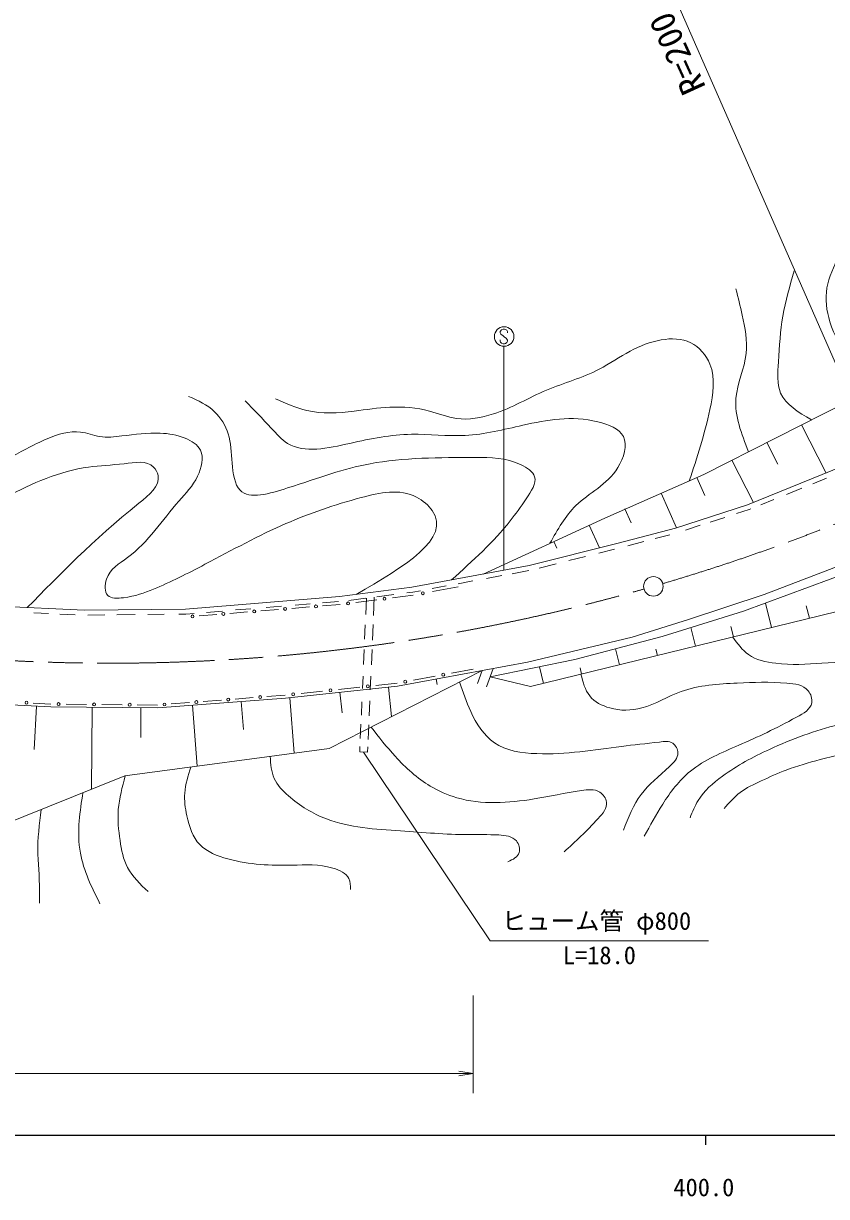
# Model space of a CAD drawing. Units: millimetres, scale not verified. Extents: x 40000 to 680000, y 20000 to 380000.
# Drawn here: x 398218 to 480398, y 198715 to 318784 of the extents above; entities that cross this region are included whole.
import ezdxf
from ezdxf.enums import TextEntityAlignment as Align

# ---------------------------------------------------------------- set-up
doc = ezdxf.new("R2010")
doc.units = ezdxf.units.MM
doc.header["$LTSCALE"] = 1000
doc.linetypes.add('CHAIN', pattern=[18.5, 12, -1.5, 3.5, -1.5])
for name, color, linetype, lineweight in [('M-BGD', 7, 'Continuous', 13), ('M-BMK', 2, 'CHAIN', 13), ('M-BMK-SRVR', 3, 'Continuous', 13), ('M-STR-HTXT', 7, 'Continuous', 13), ('M-STR-STR3', 7, 'Continuous', 13), ('M-STR-STRC', 7, 'Continuous', 13), ('M-TTL-BAND', 7, 'Continuous', 25)]:
    doc.layers.add(name, color=color, linetype=linetype, lineweight=lineweight)
doc.styles.add('ＭＳ ゴシック', font='')
doc.styles.get('ＭＳ ゴシック').set_extended_font_data('MS Gothic')

# ---------------------------------------------------------------- blocks, each defined once
blk = doc.blocks.new('open_arrow')
at = {"color": 0, "linetype": 'Continuous', "lineweight": -2}
blk.add_lwpolyline([(7.5, 1.25), (0, 0), (7.5, -1.25)], dxfattribs=at)

msp = doc.modelspace()

# ---------------------------------------------------------------- linework, layer by layer
at = {"layer": 'M-BGD'}
for p, q in [((467851, 272635), (482636, 280140)), ((480357, 272769), (477849, 277710)), ((475412, 273673), (474282, 275900)), ((472917, 269752), (470715, 274089)), ((457695, 268155), (467851, 272635)), ((472324, 269512), (482145, 273494)), ((467932, 270474), (467121, 272313)), ((478998, 271678), (480383, 272240)), ((465029, 267145), (463461, 270699)), ((476288, 270580), (477867, 271220)), ((460405, 267676), (459749, 269101)), ((464955, 267126), (472324, 269512)), ((471180, 268616), (472495, 269042)), ((472495, 269042), (472639, 269100)), ((473690, 269526), (475015, 270063)), ((445255, 262424), (457695, 268155)), ((468483, 267743), (469977, 268227)), ((457181, 265114), (456116, 267427)), ((459062, 265587), (464955, 267126)), ((465970, 266929), (467478, 267418)), ((449977, 263302), (459062, 265587)), ((452800, 265065), (452483, 265754)), ((460052, 265329), (461695, 265758)), ((462855, 266061), (464357, 266453)), ((454016, 263802), (455739, 264235)), ((457101, 264578), (458706, 264981)), ((437976, 261071), (449977, 263302)), ((450998, 263043), (452734, 263480)), ((474003, 260352), (483126, 263820)), ((445616, 261983), (447160, 262270)), ((448229, 262468), (449922, 262783)), ((471902, 258631), (482978, 262719)), ((430549, 260116), (437976, 261071)), ((437449, 260499), (438053, 260577)), ((438053, 260577), (438839, 260723)), ((440043, 260947), (441468, 261212)), ((442691, 261134), (440067, 260646)), ((442704, 261442), (444219, 261723)), ((450093, 250904), (490993, 260939)), ((414801, 258837), (430549, 260116)), ((426027, 259247), (427568, 259373)), ((428824, 259475), (430464, 259608)), ((431530, 259738), (433252, 259960)), ((434366, 259801), (432232, 259526)), ((433312, 259968), (433240, 258300)), ((434117, 260071), (434036, 258189)), ((434382, 260105), (436116, 260328)), ((438100, 260281), (435966, 260006)), ((466268, 257791), (474003, 260352)), ((474139, 259457), (474753, 256955)), ((392538, 259275), (404469, 258718)), ((399276, 258460), (400781, 258390)), ((401936, 258336), (403502, 258263)), ((404469, 258718), (414801, 258837)), ((404790, 258222), (406548, 258242)), ((407778, 258256), (409642, 258278)), ((410949, 258293), (412609, 258312)), ((414108, 258329), (414824, 258338)), ((414824, 258338), (415684, 258407)), ((417997, 258294), (416192, 258148)), ((416935, 258509), (418586, 258643)), ((421156, 258551), (419351, 258404)), ((419917, 258751), (421490, 258879)), ((424315, 258807), (422510, 258661)), ((423069, 259007), (424634, 259134)), ((427473, 259064), (425668, 258917)), ((430632, 259320), (428827, 259174)), ((463589, 256035), (471902, 258631)), ((478325, 259186), (478638, 257908)), ((433194, 257239), (433130, 255763)), ((433996, 257275), (433926, 255659)), ((460506, 255977), (466268, 257791)), ((466517, 256949), (466984, 255048)), ((470612, 257047), (470869, 256002)), ((449783, 253416), (460506, 255977)), ((454640, 253687), (463589, 256035)), ((433085, 254723), (433017, 253163)), ((433885, 254723), (433817, 253145)), ((458812, 254782), (459214, 253142)), ((462942, 254737), (463099, 254095)), ((436499, 250961), (449783, 253416)), ((445979, 251905), (454640, 253687)), ((429506, 244573), (445155, 252561)), ((444222, 252694), (442003, 252284)), ((445155, 252561), (444667, 251231)), ((446298, 252772), (445605, 250887)), ((451026, 252943), (451445, 251236)), ((455172, 252830), (455330, 252189)), ((425028, 249734), (436499, 250961)), ((432966, 251984), (432911, 250725)), ((433766, 251973), (433706, 250580)), ((436455, 251259), (434273, 251025)), ((440339, 251976), (438120, 251566)), ((440544, 251119), (440438, 251689)), ((445979, 251905), (450093, 250904)), ((421737, 249780), (419873, 249635)), ((425001, 250033), (423136, 249888)), ((425929, 244092), (425488, 249770)), ((428819, 250442), (426637, 250208)), ((432637, 250850), (430455, 250617)), ((430822, 248237), (430599, 250330)), ((435894, 247834), (435570, 250862)), ((388270, 249520), (401021, 248827)), ((401030, 249127), (399211, 249226)), ((399300, 244482), (399540, 248907)), ((401021, 248827), (411958, 248720)), ((404669, 249091), (402590, 249112)), ((405164, 240386), (405246, 248786)), ((408308, 249056), (406229, 249076)), ((411947, 249020), (409868, 249041)), ((410216, 245699), (410245, 248737)), ((411958, 248720), (425028, 249734)), ((415211, 249274), (413346, 249129)), ((416002, 242759), (415518, 248997)), ((418474, 249527), (416609, 249382)), ((420725, 246533), (420503, 249383)), ((432852, 249356), (432793, 248000)), ((433658, 249469), (433591, 247924)), ((432752, 247054), (432689, 245603)), ((433551, 247011), (433485, 245482)), ((408586, 241762), (429506, 244573)), ((432654, 244786), (432630, 244222)), ((433429, 244187), (432630, 244222)), ((433454, 244760), (433429, 244187)), ((394937, 236276), (408586, 241762))]:
    msp.add_line(p, q, dxfattribs=at)
for centre in [(439084, 260464), (431432, 259423), (435166, 259903), (415515, 258093), (418674, 258349), (421833, 258606), (424991, 258862), (428150, 259119), (441171, 252130), (433455, 250938), (437287, 251412), (422437, 249834), (425819, 250121), (429637, 250529), (398529, 249263), (401810, 249119), (405449, 249084), (409088, 249048), (412647, 249075), (415910, 249328), (419173, 249581)]:
    msp.add_circle(centre, 150, dxfattribs=at)
for points, knots in [([(481660, 294962), (481147, 293905), (480633, 292847), (480445, 291722), (480254, 290589), (480393, 289388), (480734, 288250), (481153, 286853), (481878, 285553), (482875, 284547), (483733, 283681), (484793, 283033), (485854, 282384)], [0, 0, 0, 0, 1, 1, 1, 2, 2, 2, 3, 3, 3, 4, 4, 4, 4]), ([(477088, 293458), (476643, 291915), (476198, 290373), (475931, 288829), (475668, 287304), (475578, 285778), (475468, 284141), (475394, 283032), (475310, 281872), (475700, 280959), (476209, 279764), (477528, 278991), (478848, 278217)], [0, 0, 0, 0, 1, 1, 1, 2, 2, 2, 3, 3, 3, 4, 4, 4, 4]), ([(471128, 291606), (471346, 290724), (471563, 289842), (471765, 288944), (472056, 287646), (472315, 286314), (472170, 285009), (471998, 283463), (471259, 281954), (471128, 280438), (470972, 278616), (471694, 276785), (472417, 274953)], [0, 0, 0, 0, 1, 1, 1, 2, 2, 2, 3, 3, 3, 4, 4, 4, 4]), ([(424026, 280379), (425069, 279898), (426113, 279417), (427209, 279164), (428773, 278804), (430444, 278910), (432069, 279106), (433296, 279255), (434495, 279455), (435715, 279512), (437068, 279574), (438446, 279460), (439766, 279107), (440698, 278857), (441602, 278487), (442543, 278354), (443782, 278180), (445087, 278418), (446304, 278817), (448218, 279446), (449918, 280475), (451744, 281248), (453519, 281999), (455414, 282509), (457125, 283389), (458213, 283948), (459227, 284658), (460308, 285241), (461301, 285777), (462351, 286205), (463490, 286398), (464507, 286570), (465594, 286554), (466499, 286109), (467383, 285674), (468094, 284829), (468467, 283910), (469051, 282467), (468801, 280839), (468467, 279281), (467917, 276721), (467137, 274349), (466357, 271976)], [0, 0, 0, 0, 1, 1, 1, 2, 2, 2, 3, 3, 3, 4, 4, 4, 5, 5, 5, 6, 6, 6, 7, 7, 7, 8, 8, 8, 9, 9, 9, 10, 10, 10, 11, 11, 11, 12, 12, 12, 13, 13, 13, 14, 14, 14, 14]), ([(415115, 280611), (416073, 280184), (417031, 279758), (417777, 279048), (418417, 278439), (418902, 277622), (419166, 276792), (419467, 275841), (419479, 274874), (419571, 273783), (419658, 272743), (419817, 271589), (420381, 271005), (421329, 270023), (423420, 270651), (425241, 271237), (428539, 272296), (430955, 273216), (433690, 273725), (437038, 274348), (440863, 274356), (444453, 274362), (446033, 274364), (447568, 274367), (449140, 273610), (449751, 273315), (450368, 272906), (450529, 272394), (450739, 271724), (450167, 270878), (449661, 270138), (449079, 269287), (448586, 268575), (448040, 267881), (446362, 265747), (444190, 263785), (442017, 261822)], [0, 0, 0, 0, 1, 1, 1, 2, 2, 2, 3, 3, 3, 4, 4, 4, 5, 5, 5, 6, 6, 6, 7, 7, 7, 8, 8, 8, 9, 9, 9, 10, 10, 10, 11, 11, 11, 12, 12, 12, 12]), ([(420901, 280148), (421789, 279243), (422676, 278339), (423563, 277370), (424092, 276793), (424621, 276194), (425241, 275808), (426964, 274738), (429392, 275318), (431607, 275808), (433824, 276299), (435827, 276699), (437914, 276734), (439714, 276765), (441577, 276524), (443411, 276618), (445410, 276722), (447375, 277223), (449313, 277660), (451805, 278222), (454253, 278676), (457009, 278007), (458085, 277746), (459208, 277314), (459613, 276503), (460049, 275630), (459655, 274319), (459035, 273320), (457928, 271537), (456102, 270749), (454753, 269443), (453656, 268382), (452875, 266978), (452093, 265574)], [0, 0, 0, 0, 1, 1, 1, 2, 2, 2, 3, 3, 3, 4, 4, 4, 5, 5, 5, 6, 6, 6, 7, 7, 7, 8, 8, 8, 9, 9, 9, 10, 10, 10, 11, 11, 11, 11]), ([(375496, 262870), (378126, 264110), (380757, 265350), (383347, 266665), (385894, 267957), (388402, 269321), (390870, 270773), (392752, 271881), (394612, 273040), (396482, 274130), (397822, 274910), (399168, 275654), (400649, 276271), (401750, 276729), (402926, 277116), (404063, 276965), (404722, 276877), (405368, 276608), (406030, 276502), (406770, 276384), (407530, 276468), (408287, 276560), (409610, 276720), (410923, 276902), (412222, 276849), (413077, 276815), (413926, 276679), (414768, 276329), (415409, 276062), (416045, 275670), (416330, 275114), (416716, 274361), (416459, 273308), (416041, 272452), (415544, 271434), (414818, 270696), (414131, 269906), (412444, 267962), (410997, 265702), (408866, 264119), (408030, 263498), (407088, 262981), (406725, 261920), (406526, 261338), (406500, 260593), (406840, 260242), (407172, 259900), (407850, 259932), (408461, 260011), (409650, 260163), (410582, 260491), (411528, 260879), (413262, 261590), (415040, 262502), (416793, 263425), (419570, 264886), (422284, 266374), (425068, 267591), (427515, 268662), (430015, 269523), (432764, 270253), (434678, 270761), (436713, 271205), (438435, 270311), (439082, 269975), (439686, 269449), (440055, 268922), (442062, 266063), (437162, 263200), (432262, 260337)], [0, 0, 0, 0, 1, 1, 1, 2, 2, 2, 3, 3, 3, 4, 4, 4, 5, 5, 5, 6, 6, 6, 7, 7, 7, 8, 8, 8, 9, 9, 9, 10, 10, 10, 11, 11, 11, 12, 12, 12, 13, 13, 13, 14, 14, 14, 15, 15, 15, 16, 16, 16, 17, 17, 17, 18, 18, 18, 19, 19, 19, 20, 20, 20, 21, 21, 21, 22, 22, 22, 23, 23, 23, 23]), ([(379605, 261435), (382628, 262793), (385651, 264152), (388555, 265739), (391231, 267202), (393806, 268859), (396482, 270310), (397792, 271021), (399126, 271682), (400533, 272220), (401945, 272760), (403431, 273175), (404873, 273377), (406049, 273542), (407195, 273565), (408518, 273725), (409613, 273857), (410828, 274084), (411527, 273377), (411755, 273148), (411927, 272820), (411990, 272510), (412211, 271419), (411081, 270534), (410023, 269674), (405230, 265778), (401918, 262385), (398607, 258991)], [0, 0, 0, 0, 1, 1, 1, 2, 2, 2, 3, 3, 3, 4, 4, 4, 5, 5, 5, 6, 6, 6, 7, 7, 7, 8, 8, 8, 9, 9, 9, 9]), ([(484881, 259440), (485775, 258617), (486668, 257793), (487749, 257419), (488464, 257171), (489260, 257119), (490046, 257091), (491436, 257040), (492790, 257062), (494147, 257255), (495766, 257485), (497387, 257957), (498905, 258403), (499733, 258646), (500531, 258882), (501530, 258895), (501910, 258901), (502319, 258874), (502515, 258649), (502713, 258422), (502693, 257991), (502597, 257624), (502359, 256717), (501657, 256201), (501038, 255614), (500332, 254945), (499733, 254183), (499069, 253481), (498066, 252420), (496915, 251498), (495747, 250610), (494210, 249442), (492644, 248334), (490989, 247329), (489250, 246272), (487413, 245328), (485452, 244827), (485032, 244719), (484606, 244632), (484181, 244540), (482693, 244216), (481224, 243828), (479751, 243432), (478575, 243116), (477397, 242796), (476265, 242366), (475403, 242039), (474568, 241648), (473722, 241258), (472966, 240910), (472202, 240562), (471548, 240069), (470936, 239607), (470422, 239018), (469908, 238428)], [0, 0, 0, 0, 1, 1, 1, 2, 2, 2, 3, 3, 3, 4, 4, 4, 5, 5, 5, 6, 6, 6, 7, 7, 7, 8, 8, 8, 9, 9, 9, 10, 10, 10, 11, 11, 11, 12, 12, 12, 13, 13, 13, 14, 14, 14, 15, 15, 15, 16, 16, 16, 17, 17, 17, 18, 18, 18, 18]), ([(470802, 255985), (471284, 255316), (471767, 254647), (472407, 254194), (473188, 253641), (474203, 253410), (475199, 253292), (476803, 253101), (478356, 253202), (479925, 253292), (481665, 253391), (483423, 253476), (485165, 253464), (485922, 253458), (486675, 253435), (487442, 253464), (488331, 253498), (489239, 253602), (490062, 253163), (490566, 252895), (491038, 252423), (491136, 251960), (491311, 251137), (490301, 250342), (489332, 249727), (486569, 247971), (484147, 247671), (481600, 247020), (479272, 246426), (476839, 245537), (474555, 244486), (472865, 243708), (471256, 242840), (469744, 241737), (468783, 241035), (467861, 240238), (467253, 239245), (466917, 238698), (466677, 238091), (466437, 237484)], [0, 0, 0, 0, 1, 1, 1, 2, 2, 2, 3, 3, 3, 4, 4, 4, 5, 5, 5, 6, 6, 6, 7, 7, 7, 8, 8, 8, 9, 9, 9, 10, 10, 10, 11, 11, 11, 12, 12, 12, 13, 13, 13, 13]), ([(455264, 252173), (455471, 251366), (455678, 250558), (456167, 249953), (456655, 249349), (457424, 248947), (458218, 248723), (459307, 248415), (460444, 248444), (461499, 248723), (462900, 249093), (464155, 249906), (465519, 250405), (467336, 251069), (469346, 251176), (471261, 251266), (472938, 251344), (474542, 251409), (476347, 251266), (477166, 251201), (478027, 251093), (478521, 250487), (478795, 250150), (478956, 249658), (478890, 249256), (478779, 248585), (478035, 248164), (477331, 247780), (475177, 246603), (473393, 245764), (471425, 244909), (469737, 244175), (467913, 243429), (466462, 242243), (465330, 241317), (464426, 240122), (463632, 238879), (462949, 237809), (462347, 236704), (461745, 235598)], [0, 0, 0, 0, 1, 1, 1, 2, 2, 2, 3, 3, 3, 4, 4, 4, 5, 5, 5, 6, 6, 6, 7, 7, 7, 8, 8, 8, 9, 9, 9, 10, 10, 10, 11, 11, 11, 12, 12, 12, 13, 13, 13, 13]), ([(442844, 251381), (443183, 250368), (443521, 249354), (443986, 248354), (444561, 247113), (445329, 245893), (446406, 245154), (447610, 244328), (449201, 244105), (450753, 244047), (453758, 243934), (456618, 244438), (459407, 244785), (460667, 244942), (461912, 245067), (463304, 245237), (463786, 245295), (464286, 245360), (464657, 245114), (464963, 244911), (465182, 244498), (465191, 244129), (465203, 243589), (464763, 243144), (464329, 242735), (463247, 241713), (462199, 240916), (461417, 239864), (460639, 238815), (460126, 237514), (459613, 236213)], [0, 0, 0, 0, 1, 1, 1, 2, 2, 2, 3, 3, 3, 4, 4, 4, 5, 5, 5, 6, 6, 6, 7, 7, 7, 8, 8, 8, 9, 9, 9, 10, 10, 10, 10]), ([(433790, 246760), (434593, 245740), (435395, 244721), (436275, 243760), (437333, 242604), (438503, 241532), (439843, 240725), (440689, 240215), (441602, 239810), (442550, 239535), (445089, 238799), (447882, 238992), (450466, 239412), (452071, 239673), (453595, 240022), (455306, 240274), (455965, 240371), (456652, 240453), (457193, 240110), (457547, 239885), (457838, 239477), (457890, 239084), (457970, 238486), (457495, 237921), (457029, 237403), (455827, 236065), (454685, 235032), (453542, 233998)], [0, 0, 0, 0, 1, 1, 1, 2, 2, 2, 3, 3, 3, 4, 4, 4, 5, 5, 5, 6, 6, 6, 7, 7, 7, 8, 8, 8, 9, 9, 9, 9]), ([(423458, 243760), (423519, 242973), (423580, 242186), (423888, 241504), (424193, 240828), (424740, 240256), (425324, 239740), (426495, 238705), (427813, 237899), (429220, 237361), (431589, 236456), (434209, 236312), (436808, 236131), (439141, 235968), (441457, 235777), (443699, 235762), (444725, 235755), (445735, 235785), (446857, 235721), (447534, 235682), (448251, 235609), (448662, 235106), (448925, 234783), (449062, 234283), (448949, 233916), (448811, 233471), (448306, 233222), (447800, 232973)], [0, 0, 0, 0, 1, 1, 1, 2, 2, 2, 3, 3, 3, 4, 4, 4, 5, 5, 5, 6, 6, 6, 7, 7, 7, 8, 8, 8, 9, 9, 9, 9]), ([(415355, 242672), (415070, 241792), (414784, 240912), (414717, 240017), (414660, 239254), (414762, 238481), (414932, 237698), (415168, 236606), (415536, 235495), (416264, 234734), (416986, 233978), (418064, 233566), (419142, 233273), (421346, 232675), (423549, 232574), (425714, 232629), (427084, 232664), (428439, 232761), (429881, 232328), (430555, 232126), (431249, 231808), (431513, 231255), (431666, 230935), (431676, 230536), (431685, 230138)], [0, 0, 0, 0, 1, 1, 1, 2, 2, 2, 3, 3, 3, 4, 4, 4, 5, 5, 5, 6, 6, 6, 7, 7, 7, 8, 8, 8, 8]), ([(408640, 241769), (408327, 240630), (408015, 239490), (407925, 238335), (407843, 237287), (407944, 236227), (408102, 235158), (408243, 234195), (408431, 233225), (408866, 232394), (409360, 231451), (410172, 230687), (410984, 229924)], [0, 0, 0, 0, 1, 1, 1, 2, 2, 2, 3, 3, 3, 4, 4, 4, 4]), ([(404304, 240041), (404153, 239085), (404001, 238129), (403925, 237158), (403839, 236058), (403851, 234939), (404043, 233864), (404367, 232055), (405205, 230372), (406043, 228688)], [0, 0, 0, 0, 1, 1, 1, 2, 2, 2, 3, 3, 3, 3]), ([(400029, 238323), (399842, 236837), (399655, 235351), (399690, 233864), (399707, 233178), (399770, 232492), (399808, 231806), (399865, 230787), (399866, 229767), (399867, 228747)], [0, 0, 0, 0, 1, 1, 1, 2, 2, 2, 3, 3, 3, 3])]:
    msp.add_open_spline(points, degree=3, knots=knots, dxfattribs=at)
at = {"layer": 'M-BMK'}
for start, end in [(286.41025, 293.68432), (264.30353, 285.83729)]:
    msp.add_arc((407141, 453304), 200000, start, end, dxfattribs=at)
at = {"layer": 'M-BMK-SRVR'}
msp.add_circle((462683, 261171), 1000, dxfattribs=at)
at = {"layer": 'M-STR-HTXT'}
msp.add_line((464591, 322074), (487394, 270112), dxfattribs=at)
at = {"layer": 'M-STR-STR3'}
for p, q in [((433021, 244205), (445992, 224886)), ((445992, 224886), (468329, 224886)), ((444223, 219309), (444223, 209309)), ((294808, 211307), (444223, 211309))]:
    msp.add_line(p, q, dxfattribs=at)
at = {"layer": 'M-STR-STRC'}
for p, q in [((447120, 287435), (446997, 287250)), ((446997, 287250), (446999, 287119)), ((446999, 287119), (447063, 286990)), ((447063, 286990), (447318, 286808)), ((447313, 287500), (447120, 287435)), ((447434, 287498), (447313, 287500)), ((447684, 287379), (447434, 287498)), ((447747, 287248), (447684, 287379)), ((447747, 287119), (447747, 287248)), ((446999, 286271), (446997, 286392)), ((447039, 286168), (446999, 286271)), ((447123, 286057), (447039, 286168)), ((447310, 285997), (447123, 286057)), ((447444, 285997), (447310, 285997)), ((447318, 286808), (447447, 286676)), ((447544, 286026), (447444, 285997)), ((447447, 286676), (447626, 286560)), ((447687, 286118), (447544, 286026)), ((447626, 286560), (447753, 286360)), ((447747, 286250), (447687, 286118)), ((447753, 286360), (447747, 286250)), ((447383, 262820), (447383, 285738))]:
    msp.add_line(p, q, dxfattribs=at)
msp.add_circle((447404, 286738), 1000, dxfattribs=at)
at = {"layer": 'M-TTL-BAND'}
for p, q in [((40000, 205000), (579000, 205000)), ((468000, 205000), (468000, 204000))]:
    msp.add_line(p, q, dxfattribs=at)

# ---------------------------------------------------------------- block references
at = {"layer": 'M-STR-STR3', "xscale": 193, "yscale": 193, "rotation": 180}
msp.add_blockref('open_arrow', (444223, 211309), dxfattribs=at)

# ---------------------------------------------------------------- texts
at = {"layer": 'M-STR-HTXT', "style": 'ＭＳ ゴシック'}
msp.add_text('R=200', height=2566, rotation=114.574, dxfattribs=at).set_placement((466916, 311727), align=Align.MIDDLE_LEFT)
at = {"layer": 'M-STR-STR3', "style": 'ＭＳ ゴシック'}
for s, p in [('ヒューム管 φ800', (447161, 225460)), ('L=18.0', (453411, 221948))]:
    msp.add_text(s, height=1833, rotation=0.001, dxfattribs=at).set_placement(p, align=Align.BOTTOM_LEFT)
at = {"layer": 'M-TTL-BAND', "style": 'ＭＳ ゴシック'}
msp.add_text('400.0', height=1833, dxfattribs=at).set_placement((467844, 198195), align=Align.BOTTOM_CENTER)

doc.saveas('drawing.dxf')
